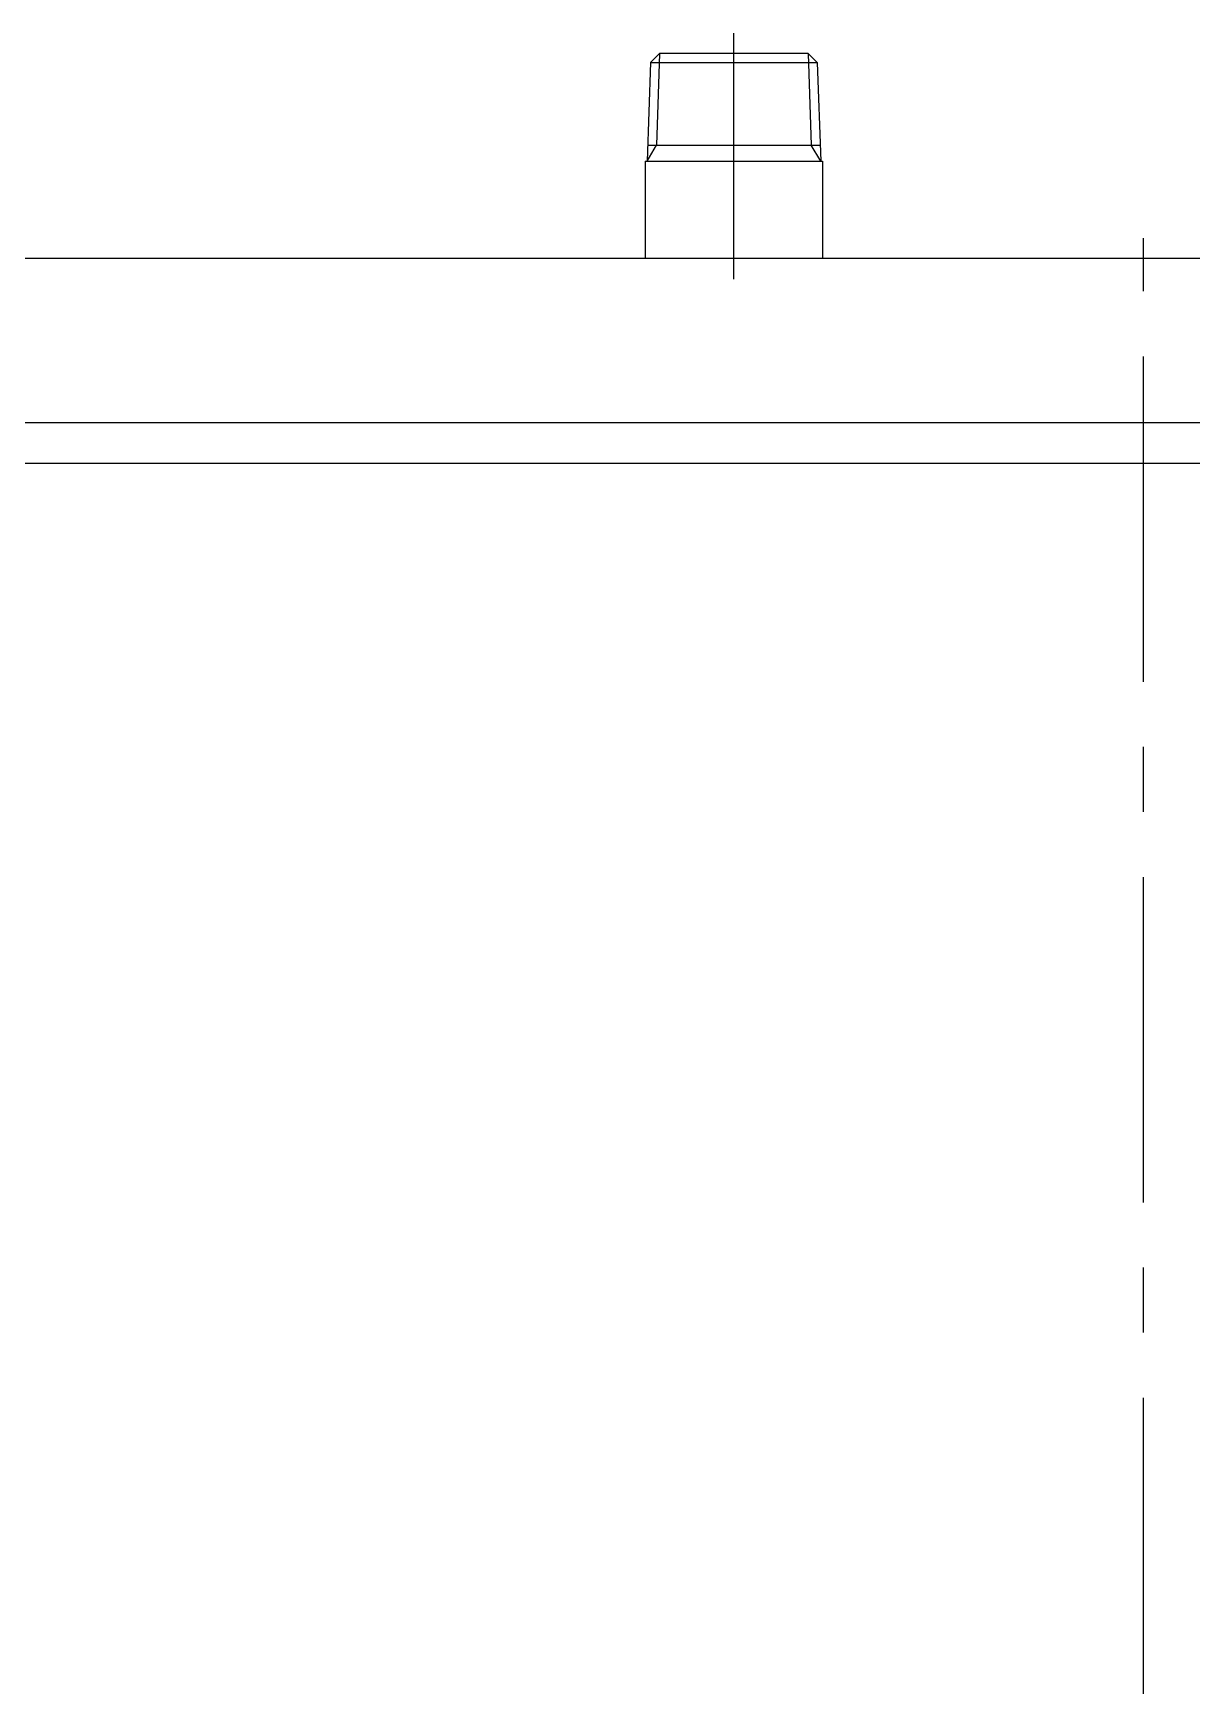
# Model space of a CAD drawing. Extents: x -248 to 886, y -950 to 197.
# Drawn here: x -108.4 to 4.7, y -466.4 to -305.1 of the extents above; entities that cross this region are included whole.
import ezdxf

# ---------------------------------------------------------------- set-up
doc = ezdxf.new("R2010")
doc.units = 0
doc.linetypes.add('CENTER', pattern=[50.8, 31.75, -6.35, 6.35, -6.35])
doc.layers.get('0').update_dxf_attribs({"linetype": 'CONTINUOUS'})
doc.layers.add('CENTER', color=1, linetype='CONTINUOUS')

msp = doc.modelspace()

# ---------------------------------------------------------------- linework, layer by layer
at = {"color": 7, "linetype": 'CONTINUOUS'}
for p, q in [((-48.14, -307.97), (-48.48, -317.59)), ((-48.14, -307.97), (-47.25, -307.08)), ((-48.14, -307.97), (-31.86, -307.97)), ((-32.75, -307.08), (-47.25, -307.08)), ((-31.86, -307.97), (-32.75, -307.08)), ((-31.86, -307.97), (-31.52, -317.59)), ((-48.42, -316.01), (-31.58, -316.01)), ((-48.65, -317.59), (-31.35, -317.59)), ((-48.65, -317.59), (-48.65, -327.08)), ((-31.35, -317.59), (-31.35, -327.08)), ((118.56, -327.08), (-118.56, -327.08)), ((-128.36, -343.08), (128.36, -343.08)), ((128.38, -347.08), (-128.38, -347.08))]:
    msp.add_line(p, q, dxfattribs=at)
at = {"color": 3, "linetype": 'CONTINUOUS'}
for p, q in [((-47.25, -307.08), (-47.56, -316.01)), ((-32.75, -307.08), (-32.44, -316.01)), ((-48.48, -317.59), (-47.56, -316.01)), ((-31.52, -317.59), (-32.44, -316.01))]:
    msp.add_line(p, q, dxfattribs=at)
at = {"layer": 'CENTER', "color": 1, "linetype": 'CENTER'}
for p, q in [((-40, -329.08), (-40, -305.08)), ((0, -723.98), (0, -325.08))]:
    msp.add_line(p, q, dxfattribs=at)

doc.saveas('drawing.dxf')
